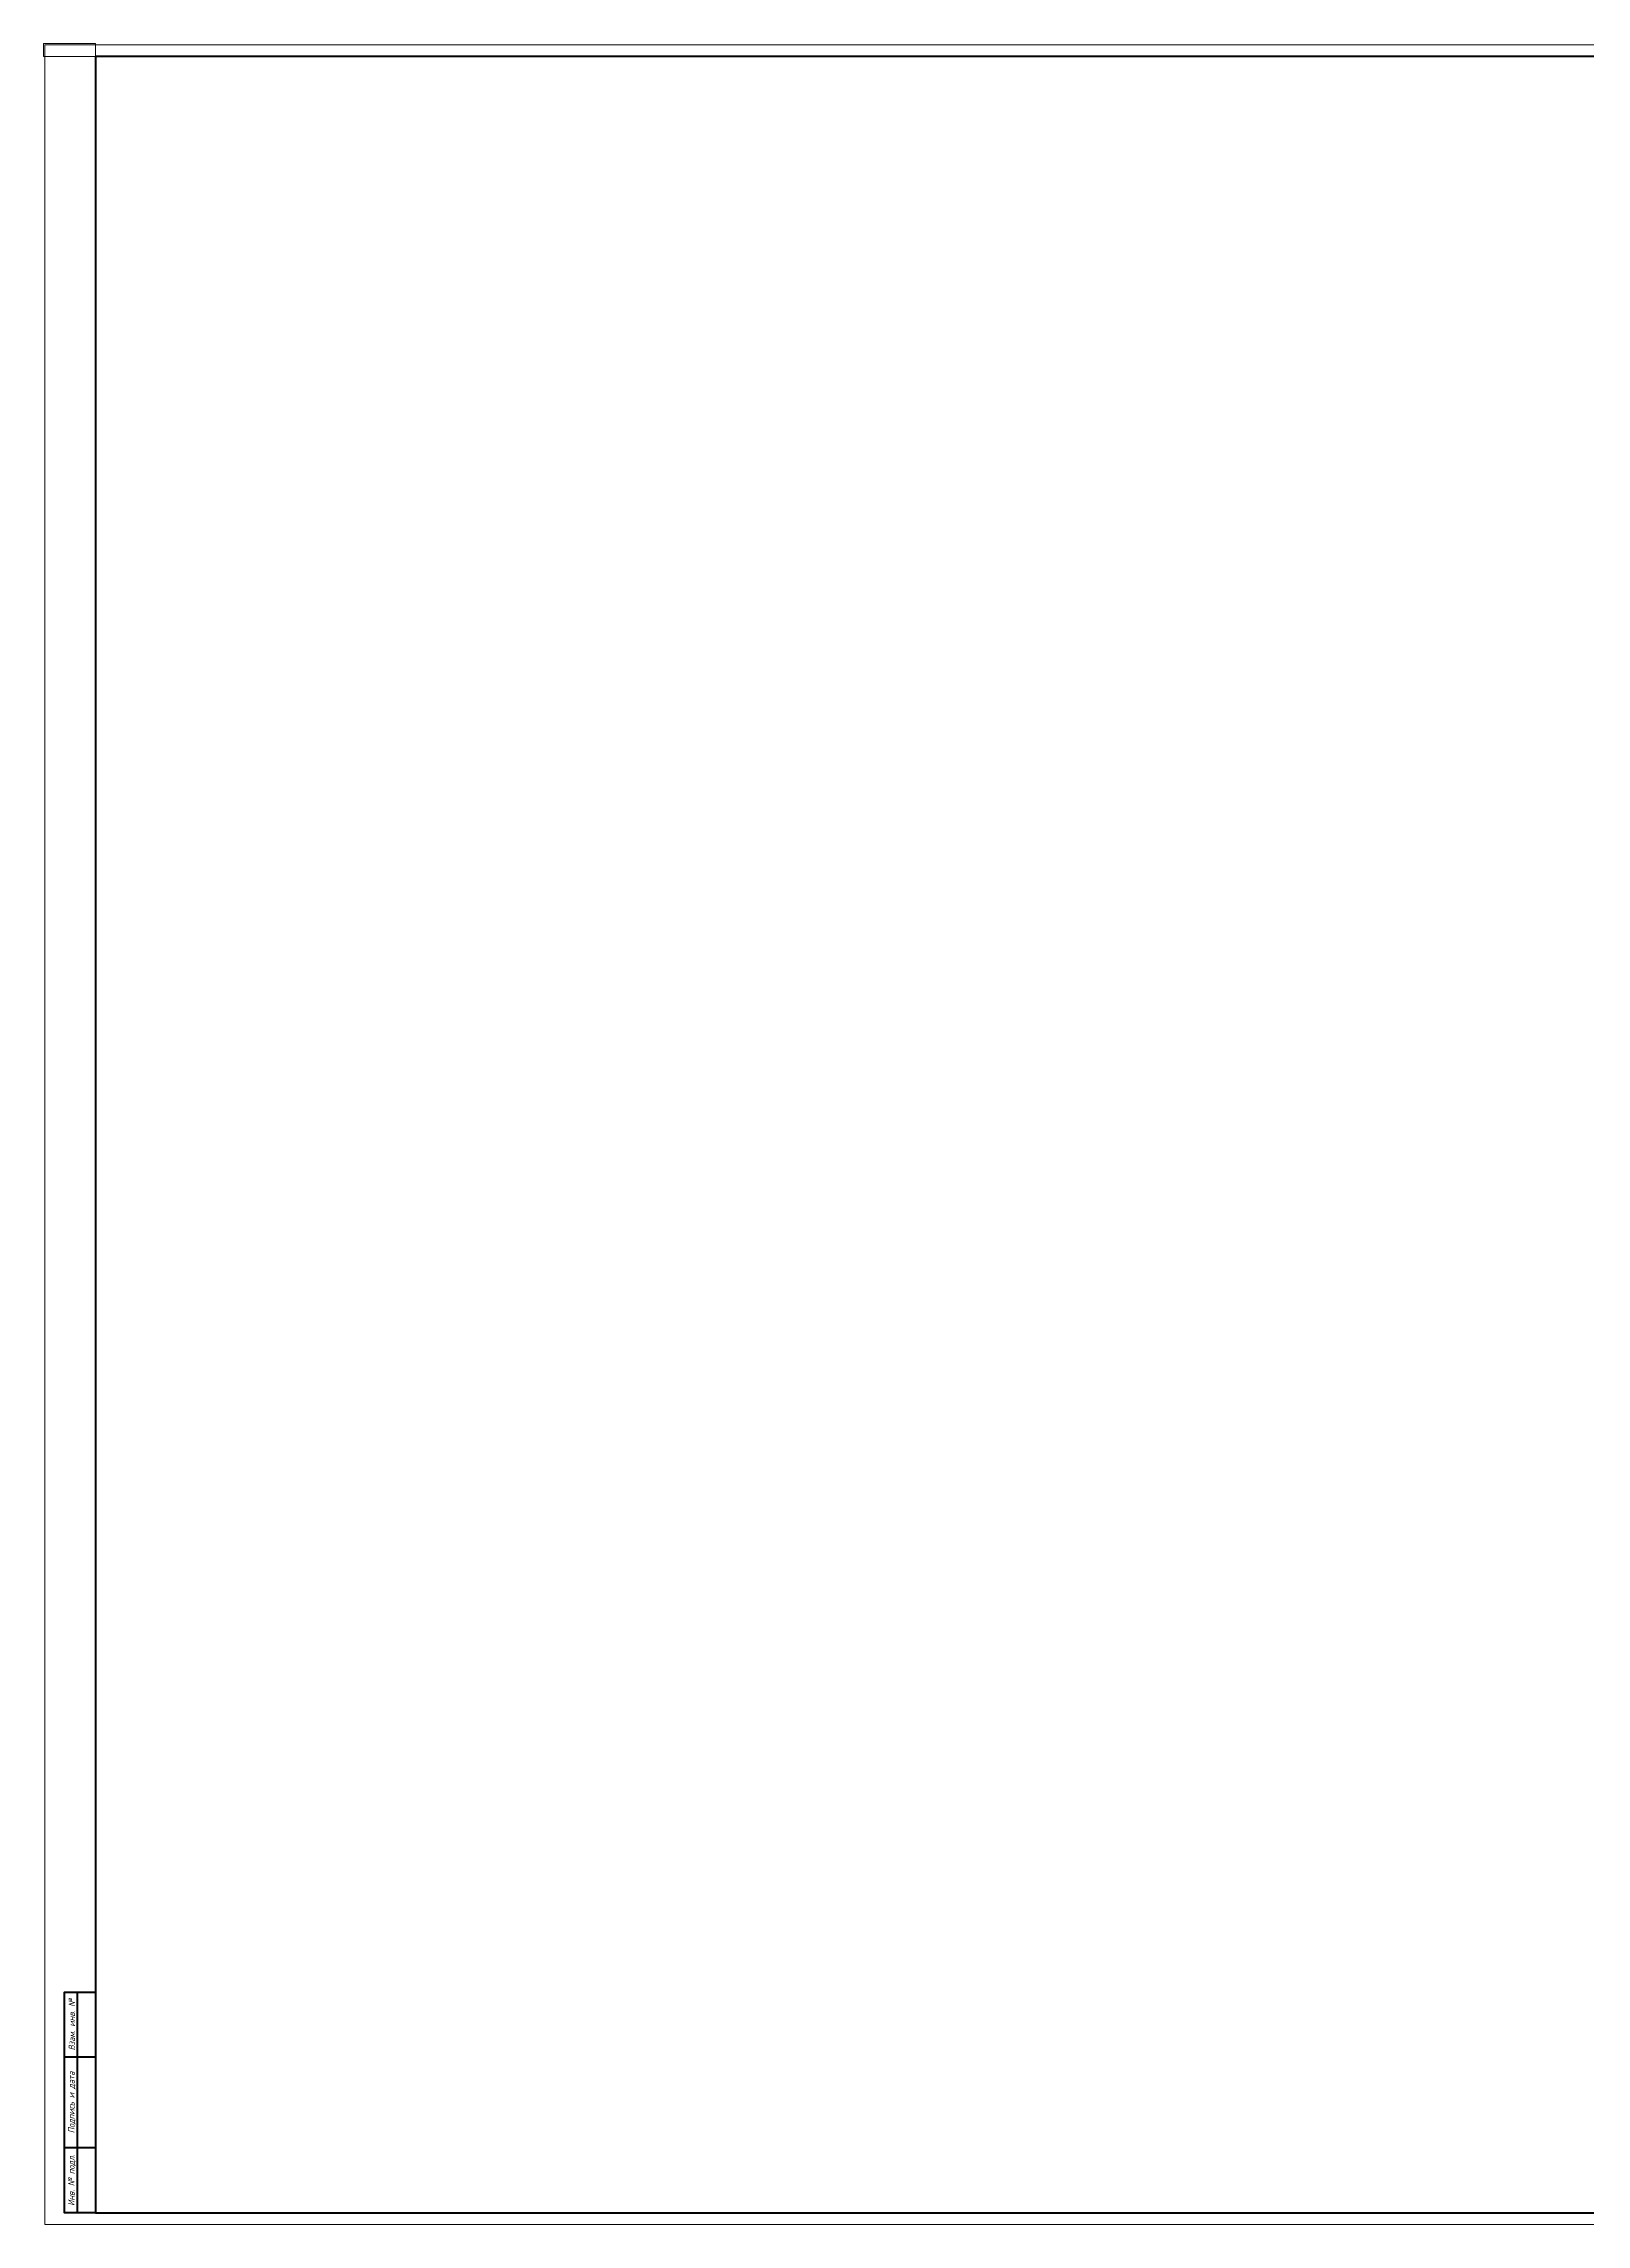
# Paper-space layout 'A0_(841x1189)' of a CAD drawing. Header units: millimetres. Extents: x 0 to 1189, y 0 to 841.
# Drawn here: x 0 to 594, y 0 to 841 of the extents above; entities that cross this region are included whole.
import ezdxf

# ---------------------------------------------------------------- set-up
doc = ezdxf.new("R2010")
doc.units = ezdxf.units.MM
doc.layers.get('0').update_dxf_attribs({"color": 250, "lineweight": 60})
doc.layers.get('Defpoints').update_dxf_attribs({"color": 170, "lineweight": 5})
doc.layers.add('Сплошная тонкая S_3', color=250, linetype='Continuous', lineweight=20)
doc.layers.add('Штамп_Текст', color=7, linetype='Continuous', lineweight=20)
doc.styles.add('ASKO 2_5', font='', dxfattribs={"oblique": 15, "height": 2.5})
doc.styles.get('ASKO 2_5').set_extended_font_data('GOST type A')

# ---------------------------------------------------------------- blocks, each defined once
blk = doc.blocks.new('*U28')
for p, q in [((-7, 0), (-7, 85)), ((0, 60), (-12, 60)), ((0, 25), (-12, 25))]:
    blk.add_line(p, q)
blk.add_lwpolyline([(0, 0), (-12, 0), (-12, 85), (0, 85)], close=True)
at = {"layer": 'Штамп_Текст', "char_height": 2.5, "attachment_point": 5, "rotation": 90, "style": 'ASKO 2_5'}
for s, insert, width in [('Взам. инв. №', (-9.12, 72.5), 25), ('Подпись и дата', (-9.12, 42.5), 35), ('Инв. № подл.', (-9.12, 12.5), 25)]:
    blk.add_mtext(s, dxfattribs=dict(at, insert=insert, width=width))

psp = doc.layouts.new('A0_(841x1189)')

# ---------------------------------------------------------------- linework, layer by layer
psp.add_lwpolyline([(20, 5), (1184, 5), (1184, 836), (20, 836)], close=True)
at = {"layer": 'Defpoints', "ltscale": 500}
psp.add_lwpolyline([(0, 841), (20, 841), (20, 836), (0, 836)], close=True, dxfattribs=at)
at = {"layer": 'Сплошная тонкая S_3'}
psp.add_lwpolyline([(0.5, 0.5), (1188.5, 0.5), (1188.5, 840.5), (0.5, 840.5)], close=True, dxfattribs=at)

# ---------------------------------------------------------------- block references
at = {"ltscale": 0.3}
psp.add_blockref('*U28', (20, 5), dxfattribs=at)

doc.saveas('drawing.dxf')
